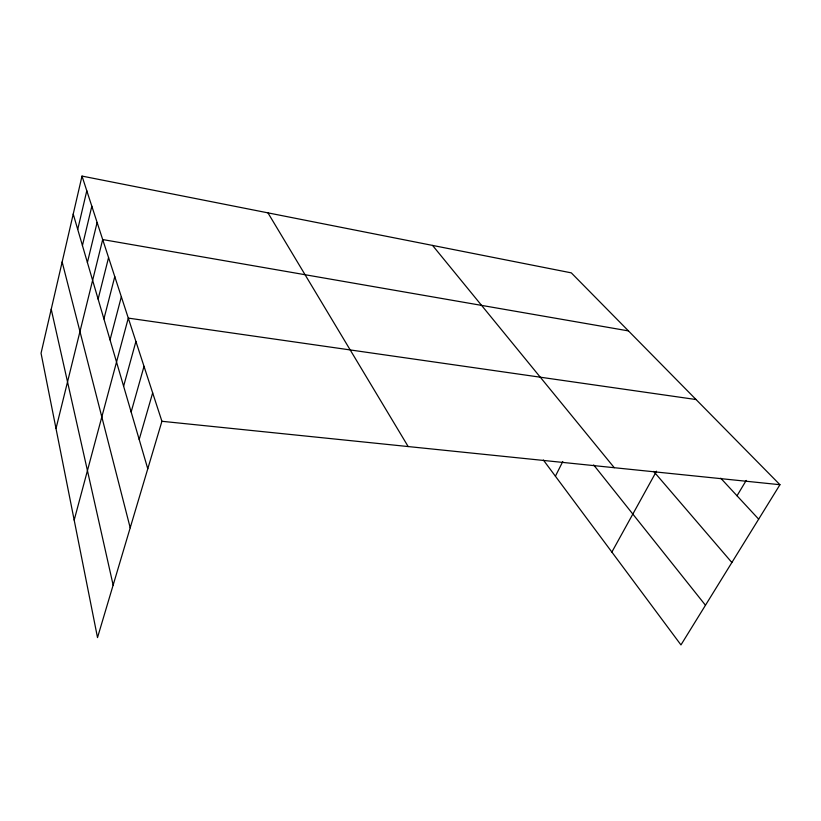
<?xml version="1.0" encoding="UTF-8"?>
<svg xmlns="http://www.w3.org/2000/svg" width="821" height="821" viewBox="0 0 821 821"><rect width="100%" height="100%" fill="white"/><g stroke="black" fill="none" stroke-linecap="round" stroke-linejoin="round"><path stroke-width="1.23" d="M82.008 176.084L41.05 353.225L97.514 637.589L161.922 421.286L82.008 176.084L571.293 272.859L779.95 484.708L680.958 644.916L543.389 460.058M77.718 229.418L86.79 190.78M82.439 245.541L91.829 206.215M87.406 262.494L97.114 222.46M56.002 428.552L102.687 239.558L628.465 330.904M98.12 299.111L108.567 257.589M103.918 318.928L114.776 276.626M110.045 339.863L121.334 296.771M74.188 520.083L128.292 318.107L696.064 399.54M123.612 386.239L135.906 341.464M131.155 411.998L144.014 366.33M139.19 439.461L152.665 392.879M555.407 476.201L562.765 461.566M611.861 552.071L656.513 471.192M737.022 495.771L746.217 480.429M161.922 421.286L779.95 484.708M720.715 478.171L758.666 519.149M653.68 471.408L731.87 562.518M432.554 245.417L614.272 467.703M593.665 464.922L705.475 605.241M267.944 212.855L408.17 446.552M73.223 214.045L147.77 468.791M62.15 261.95L130.2 527.821M51.22 309.23L113.144 585.116"/></g></svg>
